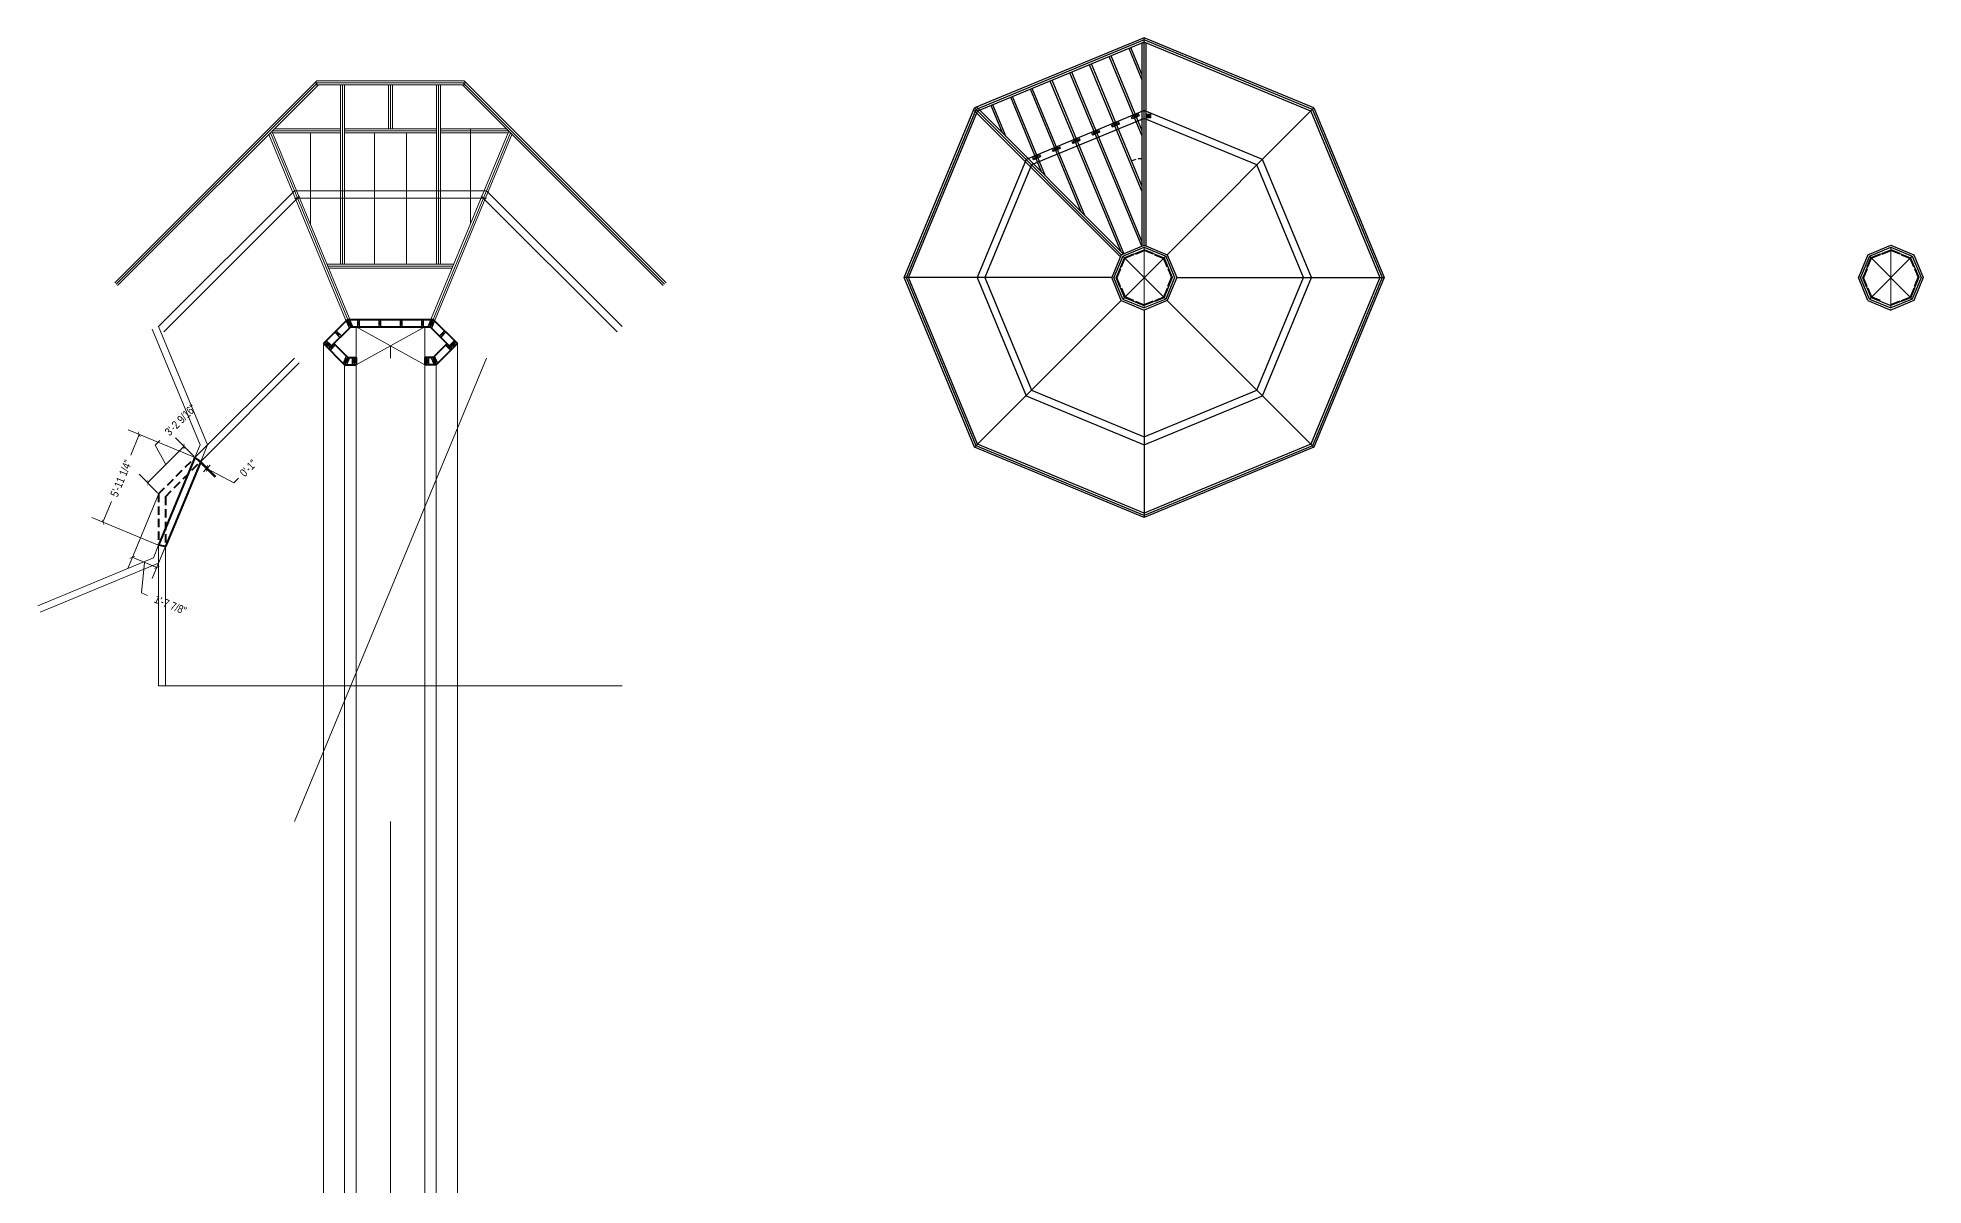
# Model space of a CAD drawing. Header units: inches. Extents: x 20403 to 33128, y 11552 to 20076.
# Drawn here: x 24563 to 25977, y 13034 to 13895 of the extents above; entities that cross this region are included whole.
import ezdxf

# ---------------------------------------------------------------- set-up
doc = ezdxf.new("R2010")
doc.units = ezdxf.units.IN
doc.header["$MEASUREMENT"] = 0
doc.linetypes.add('HIDDEN', pattern=[0.375, 0.25, -0.125])
doc.layers.get('0').update_dxf_attribs({"color": 8, "lineweight": 9})
for name, color, linetype, lineweight in [('BOTTOM PLATES', 7, 'Continuous', 20), ('ROOF BEAMS', 3, 'Continuous', 30), ('SKYLIGHT', 4, 'Continuous', 20), ('STEEL', 5, 'Continuous', 9), ('WALL FRAMING', 7, 'Continuous', 30)]:
    doc.layers.add(name, color=color, linetype=linetype, lineweight=lineweight)
doc.layers.add('DIMENSIONS', color=7, linetype='Continuous')
doc.layers.add('DIMENSIONS @ 1', color=7, linetype='Continuous')
doc.styles.add('ARCHENTLTD', font='technical.ttf', dxfattribs={"height": 6})
doc.dimstyles.new('Annotative', dxfattribs={"dimscale": 0, "dimtxt": 0.18, "dimasz": 0.18, "dimexe": 0.18, "dimexo": 0.0625, "dimgap": 0.09, "dimtad": 0, "dimtih": 1, "dimtoh": 1, "dimdec": 4, "dimzin": 0, "dimdsep": 46, "dimtxsty": 'Standard', "dimcen": 0.09, "dimadec": 0, "dimazin": 0, "dimtfac": 1, "dimtdec": 4, "dimtofl": 0, "dimtmove": 0, "dimatfit": 3, "dimfxl": 1, "dimtolj": 1, "dimtzin": 0, "dimarcsym": 0})
doc.dimstyles.new('ARCHENTLTD', dxfattribs={"dimscale": 0.05, "dimtxt": 6, "dimasz": 3, "dimexe": 9, "dimexo": 1, "dimgap": 2.5, "dimtad": 0, "dimdec": 4, "dimzin": 1, "dimdsep": 46, "dimlunit": 4, "dimtxsty": 'ARCHENTLTD', "dimblk": 'ARCHTICK', "dimcen": 6, "dimclrd": 256, "dimclre": 256, "dimclrt": 256, "dimazin": 0, "dimtfac": 1, "dimtdec": 4, "dimtofl": 0, "dimtmove": 1, "dimatfit": 3, "dimldrblk": 'ARCHTICK', "dimfxl": 1, "dimfrac": 2, "dimtolj": 1, "dimtzin": 0, "dimlwd": 9, "dimlwe": 9, "dimarcsym": 0})

# ---------------------------------------------------------------- blocks, each defined once
blk = doc.blocks.new('HDU2-t')
for p, q in [((-8.6, 13.9), (-8.6, 16.7)), ((-8.5, 16.3), (-8.5, 16.3)), ((-8.5, 16.2), (-8.5, 16.3)), ((-8.5, 13.9), (-8.5, 16.2)), ((-8.5, 15.3), (-8.5, 15.5)), ((-8.4, 16.8), (-5.8, 16.8)), ((-8.4, 14.8), (-5.8, 14.8)), ((-6.1, 17.2), (-8.1, 17.2)), ((-6.1, 17.1), (-8.1, 17.1)), ((-7.6, 16), (-7.6, 15.8)), ((-6.6, 16), (-6.6, 15.8)), ((-5.8, 16.2), (-5.7, 16.2)), ((-5.7, 15.5), (-5.8, 15.5)), ((-5.7, 13.9), (-5.7, 16.8)), ((-5.7, 16.3), (-5.7, 16.2)), ((-5.7, 13.9), (-5.7, 16.2)), ((-5.7, 15.5), (-5.7, 15.3)), ((-8.6, 13.9), (-5.7, 13.9))]:
    blk.add_line(p, q)
at = {"linetype": 'HIDDEN'}
for p, q in [((-8.4, 16.2), (-8.5, 16.2)), ((-8.5, 15.5), (-8.4, 15.5)), ((-8.4, 16.6), (-5.8, 16.6)), ((-8.4, 15.5), (-8.4, 16.2)), ((-8.4, 15.1), (-5.8, 15.1)), ((-5.8, 15.5), (-5.8, 16.2))]:
    blk.add_line(p, q, dxfattribs=at)
at = {"lineweight": 9}
for points in [[(-8.5, 16.3), (-8.5, 16.4), (-8.5, 16.5), (-8.5, 16.6), (-8.5, 16.6), (-8.5, 16.7), (-8.5, 16.8), (-8.5, 16.8), (-8.4, 16.8), (-8.4, 16.8), (-8.4, 16.8)], [(-8.4, 14.8), (-8.4, 14.9), (-8.4, 14.9), (-8.5, 14.9), (-8.5, 14.9), (-8.5, 15), (-8.5, 15.1), (-8.5, 15.1), (-8.5, 15.2), (-8.5, 15.3), (-8.5, 15.3)], [(-5.8, 16.8), (-5.8, 16.8), (-5.8, 16.8), (-5.8, 16.8), (-5.8, 16.8), (-5.7, 16.7), (-5.7, 16.6), (-5.7, 16.6), (-5.7, 16.5), (-5.7, 16.4), (-5.7, 16.3)], [(-5.7, 15.3), (-5.7, 15.3), (-5.7, 15.2), (-5.7, 15.1), (-5.7, 15.1), (-5.7, 15), (-5.8, 14.9), (-5.8, 14.9), (-5.8, 14.9), (-5.8, 14.9), (-5.8, 14.8)]]:
    blk.add_lwpolyline(points, dxfattribs=at)
at = {"linetype": 'HIDDEN', "lineweight": 9}
for points in [[(-8.5, 16.4), (-8.5, 16.4), (-8.5, 16.5), (-8.5, 16.5), (-8.5, 16.5), (-8.5, 16.6), (-8.5, 16.6), (-8.4, 16.6), (-8.4, 16.6), (-8.4, 16.6)], [(-8.4, 15.1), (-8.4, 15.1), (-8.4, 15.1), (-8.5, 15.1), (-8.5, 15.1), (-8.5, 15.2), (-8.5, 15.2), (-8.5, 15.2), (-8.5, 15.3), (-8.5, 15.3)], [(-5.8, 16.6), (-5.8, 16.6), (-5.8, 16.6), (-5.8, 16.6), (-5.8, 16.6), (-5.7, 16.5), (-5.7, 16.5), (-5.7, 16.5), (-5.7, 16.4), (-5.7, 16.4)], [(-5.7, 15.3), (-5.7, 15.3), (-5.7, 15.2), (-5.7, 15.2), (-5.7, 15.2), (-5.8, 15.1), (-5.8, 15.1), (-5.8, 15.1), (-5.8, 15.1), (-5.8, 15.1)]]:
    blk.add_lwpolyline(points, dxfattribs=at)
blk.add_circle((-7.1, 15.9), 0.344)
for centre, radius, start, end in [((-8.1, 16.8), 0.45, 90, 180), ((-8.1, 16.8), 0.375, 90, 180), ((-7.1, 16), 0.5, 0, 180), ((-7.1, 15.8), 0.5, 180, 0), ((-6.1, 16.8), 0.45, 0, 90), ((-6.1, 16.8), 0.375, 0, 90)]:
    blk.add_arc(centre, radius, start, end)
at = {"linetype": 'HIDDEN'}
for centre, start, end in [((-8.4, 16.2), 360, 90), ((-8.4, 15.5), 270, 360), ((-5.8, 16.2), 90, 180), ((-5.8, 15.5), 180, 270)]:
    blk.add_arc(centre, 0.0156, start, end, dxfattribs=at)
at = {"extrusion": (0, 0, -1)}
for major_axis in [(0, -0.344), (0, -0.258)]:
    blk.add_ellipse((-7.9, 14.4), major_axis=major_axis, ratio=0.818182, dxfattribs=at)
for major_axis in [(0, -0.344), (0, -0.258)]:
    blk.add_ellipse((-6.3, 14.4), major_axis=major_axis, ratio=0.818182)
blk = doc.blocks.new('VPA2-1-t')
for p, q in [((6.1, 2.3), (0, 2.3)), ((0, 2.2), (0, 2.3)), ((6.1, 2.2), (0, 2.2)), ((0, 2.1), (0, 1)), ((0, 1), (0.1, 0.9)), ((0, 0), (0, 0.8)), ((0.6, 0.8), (0, 0.8)), ((0, 0), (0.4, 0)), ((0.5, 0.9), (0.1, 0.9)), ((1.6, 2), (0.7, 0.9)), ((1.2, 1.5), (0.7, 0.8)), ((2, 2.4), (0.8, 2.4)), ((0.8, 2.3), (0.8, 2.2)), ((1.1, 0.3), (1.1, 0.4)), ((1.2, 1.5), (1.9, 1.5)), ((1.2, 0.3), (1.2, 0.4)), ((1.5, 0), (1.9, 0)), ((1.8, 2.2), (1.6, 2.1)), ((2, 2.2), (1.9, 2.1)), ((1.9, 2.1), (1.9, 0.9)), ((1.9, 0.4), (1.9, 1.5)), ((2, 0.9), (1.9, 0.9)), ((2, 0.7), (1.9, 0.7)), ((2, 2.3), (2, 2.4)), ((2.9, 0.3), (2, 0.3)), ((4, 0.8), (2.1, 0.8)), ((2.1, 0.6), (2.1, 0.3)), ((2.1, 0.6), (2.1, 0.3)), ((2.6, 2.4), (2.2, 2.4)), ((2.2, 2.3), (2.2, 2.4)), ((2.2, 0.6), (2.2, 0.3)), ((2.3, 1.2), (2.3, 1.9)), ((2.3, 0.6), (2.3, 0.3)), ((2.3, 0), (2.7, 0)), ((2.4, 1.2), (2.4, 1.9)), ((2.5, 1.2), (2.5, 1.9)), ((2.5, 1.2), (2.5, 1.9)), ((2.6, 2.3), (2.6, 2.4)), ((2.6, 0.6), (2.6, 0.3)), ((2.6, 0.6), (2.6, 0.3)), ((2.8, 2.1), (2.7, 2.1)), ((2.7, 0.6), (2.7, 0.3)), ((3.3, 2.4), (2.8, 2.4)), ((2.8, 2.3), (2.8, 2.4)), ((2.8, 0.6), (2.8, 0.3)), ((2.9, 1.2), (2.9, 1.9)), ((3, 1.2), (3, 1.9)), ((3.1, 1.2), (3.1, 1.9)), ((3.1, 1.2), (3.1, 1.9)), ((4.1, 0.3), (3.1, 0.3)), ((3.3, 2.3), (3.3, 2.4)), ((3.4, 2.1), (3.3, 2.1)), ((3.3, 0.6), (3.3, 0.3)), ((3.9, 2.4), (3.4, 2.4)), ((3.4, 2.3), (3.4, 2.4)), ((3.4, 0.6), (3.4, 0.3)), ((3.7, 0), (3.4, 0)), ((3.5, 0.6), (3.5, 0.3)), ((3.5, 0.6), (3.5, 0.3)), ((3.6, 1.2), (3.6, 1.9)), ((3.6, 1.2), (3.6, 1.9)), ((3.7, 1.2), (3.7, 1.9)), ((3.8, 1.2), (3.8, 1.9)), ((3.8, 0.6), (3.8, 0.3)), ((3.9, 2.3), (3.9, 2.4)), ((3.9, 0.6), (3.9, 0.3)), ((4, 0.6), (4, 0.3)), ((4, 0.6), (4, 0.3)), ((5.3, 2.4), (4.1, 2.4)), ((4.1, 2.3), (4.1, 2.4)), ((4.1, 2.2), (4.1, 2.1)), ((4.1, 2.1), (4.1, 0.9)), ((4.1, 0.9), (4.1, 0.9)), ((4.2, 0.7), (4.1, 0.7)), ((4.2, 0.4), (4.2, 1.5)), ((4.2, 1.5), (4.8, 1.5)), ((4.5, 0), (4.2, 0)), ((4.3, 2.2), (4.4, 2.1)), ((4.5, 2), (5.3, 0.9)), ((4.8, 1.5), (5.4, 0.8)), ((4.8, 0.3), (4.8, 0.4)), ((5, 0.3), (5, 0.4)), ((5.3, 2.3), (5.3, 2.2)), ((6.1, 0.8), (5.4, 0.8)), ((5.5, 0.9), (5.9, 0.9)), ((5.6, 0), (6.1, 0)), ((5.9, 0.9), (6.1, 1)), ((6.1, 2.3), (6.1, 2.2)), ((6.1, 2.1), (6.1, 1)), ((6.1, 0), (6.1, 0.8)), ((0.5, 0), (0.5, -0.1)), ((0.5, -0.1), (0.7, -0.1)), ((0.5, -0.1), (0.7, -0.1)), ((0.7, -0.1), (0.7, -0.1)), ((0.9, -0.1), (1.4, -0.1)), ((0.9, -0.1), (1.4, -0.1)), ((0.9, -0.1), (0.9, -0.1)), ((1.4, -0.1), (1.4, -0.1)), ((1.9, -0.1), (2.2, -0.1)), ((1.9, -0.1), (2.2, -0.1)), ((1.9, -0.1), (1.9, -0.1)), ((2.2, -0.1), (2.2, -0.1)), ((2.7, -0.1), (3.3, -0.1)), ((2.7, -0.1), (3.3, -0.1)), ((2.7, -0.1), (2.7, -0.1)), ((3.3, -0.1), (3.3, -0.1)), ((3.8, -0.1), (4.1, -0.1)), ((3.8, -0.1), (4.1, -0.1)), ((3.8, -0.1), (3.8, -0.1)), ((4.1, -0.1), (4.1, -0.1)), ((4.6, -0.1), (5.2, -0.1)), ((4.6, -0.1), (5.2, -0.1)), ((4.6, -0.1), (4.6, -0.1)), ((5.2, -0.1), (5.2, -0.1)), ((5.4, -0.1), (5.6, -0.1)), ((5.4, -0.1), (5.6, -0.1)), ((5.4, -0.1), (5.4, -0.1)), ((5.6, 0), (5.6, -0.1))]:
    blk.add_line(p, q)
for centre in [(0.6, 1.1), (5.5, 1.1)]:
    blk.add_circle(centre, 0.0855)
for centre, radius, start, end in [((0, 2.2), 0.0855, 270, 0), ((0.4, 0), 0.03, 0, 90), ((0.5, 1.1), 0.25, 270, 320), ((0.6, 0.8), 0.06, 270, 320), ((0.8, -0.1), 0.0855, 0, 180), ((0.8, 2.3), 0.0625, 90, 180), ((1.2, 0.4), 0.0855, 0, 180), ((1.2, 0.3), 0.0855, 180, 0), ((1.2, 0.2), 0.0855, 21.3363, 159.129), ((1.5, -0.1), 0.0855, 90, 180), ((1.7, 2), 0.0855, 125, 214.1456), ((2, 0.4), 0.125, 180, 270), ((1.9, -0.1), 0.0855, 0, 90), ((2.1, 2.4), 0.0927, 5.8284, 174.1716), ((1.9, 2.2), 0.0855, 305, 1.6856), ((2, 0.8), 0.0855, 270, 90), ((2.2, 0.6), 0.0938, 0, 180), ((2.2, 0.6), 0.0467, 0, 180), ((2.3, -0.1), 0.0855, 90, 180), ((2.3, -0.1), 0.0855, 90, 180), ((2.4, 1.9), 0.0938, 0, 180), ((2.4, 1.2), 0.0938, 180, 0), ((2.4, 1.9), 0.0467, 0, 180), ((2.4, 1.2), 0.0467, 180, 0), ((2.7, 2.4), 0.0927, 5.8284, 174.1716), ((2.7, 2.2), 0.0855, 180, 270), ((2.7, 0.6), 0.0938, 0, 180), ((2.7, 0.6), 0.0467, 0, 180), ((2.7, -0.1), 0.0855, 0, 90), ((2.8, 2.2), 0.0855, 270, 0), ((3, 1.9), 0.0938, 0, 180), ((3, 1.2), 0.0938, 180, 0), ((3, 0.3), 0.0855, 195.5836, 344.4164), ((3, 1.9), 0.0467, 0, 180), ((3, 1.2), 0.0467, 180, 0), ((3.3, 2.2), 0.0855, 180, 270), ((3.3, 2.4), 0.0927, 5.8284, 174.1716), ((3.4, 0.6), 0.0938, 0, 180), ((3.4, -0.1), 0.0855, 90, 180), ((3.4, 2.2), 0.0855, 270, 0), ((3.4, 0.6), 0.0467, 0, 180), ((3.7, 1.9), 0.0938, 0, 180), ((3.7, 1.9), 0.0467, 0, 180), ((3.7, 1.2), 0.0938, 180, 0), ((3.7, 1.2), 0.0467, 180, 0), ((3.7, -0.1), 0.0855, 0, 90), ((3.9, 0.6), 0.0938, 0, 180), ((4, 2.4), 0.0927, 5.8284, 174.1716), ((3.9, 0.6), 0.0467, 0, 180), ((4.1, 2.2), 0.0855, 178.3144, 235), ((4.1, 0.8), 0.0855, 90, 270), ((4.1, 0.4), 0.125, 270, 0), ((4.2, -0.1), 0.0855, 90, 180), ((4.4, 2), 0.0855, 325.8544, 55), ((4.5, -0.1), 0.0855, 0, 90), ((4.9, 0.4), 0.0855, 0, 180), ((4.9, 0.2), 0.0855, 21.3363, 159.129), ((4.9, 0.3), 0.0855, 180, 0), ((5.3, -0.1), 0.0855, 0, 180), ((5.3, 2.3), 0.0625, 0, 90), ((5.5, 1.1), 0.25, 220, 270), ((5.4, 0.8), 0.06, 220, 270), ((5.6, 0), 0.03, 90, 180), ((6.1, 2.2), 0.0855, 180, 270), ((0.8, -0.2), 0.129, 48.6724, 131.3276), ((0.8, -0.2), 0.129, 48.6724, 131.3276), ((1.7, -0.9), 0.867, 73.2433, 106.7567), ((1.7, -0.9), 0.867, 73.2433, 106.7567), ((2.5, -0.9), 0.867, 73.2433, 106.7567), ((2.5, -0.9), 0.867, 73.2433, 106.7567), ((3.6, -0.9), 0.867, 73.2433, 106.7567), ((3.6, -0.9), 0.867, 73.2433, 106.7567), ((4.4, -0.9), 0.867, 73.2433, 106.7567), ((4.4, -0.9), 0.867, 73.2433, 106.7567), ((5.3, -0.2), 0.129, 48.6724, 131.3276), ((5.3, -0.2), 0.129, 48.6724, 131.3276)]:
    blk.add_arc(centre, radius, start, end)
blk.add_point((0.6, 1.1))
blk = doc.blocks.new('*D86')
at = {"layer": 'DIMENSIONS', "color": 0, "lineweight": -2}
for start, end in [(103.8697, 112.0071), (90.4929, 98.6539)]:
    blk.add_arc((25391.6, 13782.9), 20.9, start, end, dxfattribs=at)
at = {"layer": 'DIMENSIONS', "color": 0, "lineweight": 9}
for points in [[(25383.7, 13802.2), (25383.7, 13802.3), (25383.6, 13802.2)], [(25391.4, 13803.8), (25391.4, 13803.8), (25391.6, 13803.8)]]:
    blk.add_solid(points, dxfattribs=at)
at = {"layer": 'DIMENSIONS', "color": 0, "lineweight": 9, "insert": (25387.5, 13803.4), "char_height": 0.375, "attachment_point": 5}
blk.add_mtext('\\A1;22.50°', dxfattribs=at)
blk = doc.blocks.new('_ArchTick')
at = {"color": 0, "linetype": 'ByBlock', "const_width": 0.15}
blk.add_lwpolyline([(-0.5, -0.5), (0.5, 0.5)], dxfattribs=at)
blk = doc.blocks.new('*D306')
at = {"layer": 'DIMENSIONS', "lineweight": 9}
for p, q in [((24680.2, 13580.1), (24631.1, 13600.4)), ((24639.4, 13597), (24633, 13581.5)), ((24612.2, 13531.1), (24618.6, 13546.6)), ((24653, 13514.2), (24603.9, 13534.6))]:
    blk.add_line(p, q, dxfattribs=at)
at = {"layer": 'DIMENSIONS', "lineweight": 9, "xscale": 3, "yscale": 3, "zscale": 3}
for p, rotation in [((24639.4, 13597), 67.49999999999793), ((24612.2, 13531.1), 247.4999999999979)]:
    blk.add_blockref('_ArchTick', p, dxfattribs=dict(at, rotation=rotation))
at = {"layer": 'DIMENSIONS', "lineweight": 9, "insert": (24625.8, 13564), "char_height": 6, "attachment_point": 5, "rotation": 67.5, "style": 'ARCHENTLTD'}
blk.add_mtext('\\A1;5\'-11 1/4"', dxfattribs=at)
blk = doc.blocks.new('*D307')
at = {"layer": 'DIMENSIONS', "lineweight": 9}
for p, q in [((24651.4, 13588.9), (24654.9, 13592.4)), ((24659.3, 13574.3), (24651.4, 13588.9)), ((24680.5, 13580.4), (24666.5, 13594.3)), ((24645.6, 13560.7), (24672.9, 13588)), ((24653.2, 13553.1), (24639.3, 13567.1))]:
    blk.add_line(p, q, dxfattribs=at)
at = {"layer": 'DIMENSIONS', "lineweight": 9, "xscale": 3, "yscale": 3, "zscale": 3}
for p, rotation in [((24672.9, 13588), 44.9999999999981), ((24645.6, 13560.7), 224.9999999999981)]:
    blk.add_blockref('_ArchTick', p, dxfattribs=dict(at, rotation=rotation))
at = {"layer": 'DIMENSIONS', "lineweight": 9, "insert": (24670.3, 13607.8), "char_height": 6, "attachment_point": 5, "rotation": 45, "style": 'ARCHENTLTD'}
blk.add_mtext('\\A1;3\'-2 9/16"', dxfattribs=at)
blk = doc.blocks.new('*D308')
at = {"layer": 'DIMENSIONS', "lineweight": 9}
for p, q in [((24685.5, 13575.3), (24696.1, 13564.8)), ((24686.2, 13576.1), (24696.8, 13565.5)), ((24689.7, 13571.1), (24687.6, 13569)), ((24689.7, 13571.1), (24690.5, 13571.8)), ((24690.1, 13571.5), (24710.3, 13560.6)), ((24690.5, 13571.8), (24692.6, 13574)), ((24710.3, 13560.6), (24713.8, 13564.2))]:
    blk.add_line(p, q, dxfattribs=at)
at = {"layer": 'DIMENSIONS', "lineweight": 9, "xscale": 3, "yscale": 3, "zscale": 3}
for p, rotation in [((24690.5, 13571.8), 224.9999999999277), ((24689.7, 13571.1), 44.99999999992765)]:
    blk.add_blockref('_ArchTick', p, dxfattribs=dict(at, rotation=rotation))
at = {"layer": 'DIMENSIONS', "lineweight": 9, "insert": (24721.2, 13571.6), "char_height": 6, "attachment_point": 5, "rotation": 45, "style": 'ARCHENTLTD'}
blk.add_mtext('\\A1;0\'-1"', dxfattribs=at)
blk = doc.blocks.new('*D310')
at = {"layer": 'DIMENSIONS', "lineweight": 9}
for p, q in [((24653.5, 13551.5), (24630.8, 13496.5)), ((24671.9, 13543.9), (24649.1, 13488.9)), ((24634.2, 13504.8), (24652.6, 13497.2)), ((24643.4, 13501), (24641.1, 13478.1)), ((24641.1, 13478.1), (24645.7, 13476.2))]:
    blk.add_line(p, q, dxfattribs=at)
at = {"layer": 'DIMENSIONS', "lineweight": 9, "xscale": 3, "yscale": 3, "zscale": 3}
for p, rotation in [((24634.2, 13504.8), 157.4999999999957), ((24652.6, 13497.2), 337.4999999999957)]:
    blk.add_blockref('_ArchTick', p, dxfattribs=dict(at, rotation=rotation))
at = {"layer": 'DIMENSIONS', "lineweight": 9, "insert": (24662.7, 13469.1), "char_height": 6, "attachment_point": 5, "rotation": 337.5, "style": 'ARCHENTLTD'}
blk.add_mtext('\\A1;1\'-7 7/8"', dxfattribs=at)

msp = doc.modelspace()

# ---------------------------------------------------------------- linework, layer by layer
at = {"layer": 'BOTTOM PLATES', "color": 7, "lineweight": 40}
for p, q in [((24795.67669, 13683.23051), (24777.52476, 13665.13219)), ((24797.9501, 13677.73051), (24781.41385, 13661.2431)), ((24795.67193, 13683.23051), (24859.78666, 13683.23051)), ((24797.9501, 13677.73051), (24857.52694, 13677.73051)), ((24857.52694, 13677.73051), (24874.06319, 13661.2431)), ((24859.80035, 13683.23051), (24877.95228, 13665.13219)), ((24793.42644, 13649.23051), (24777.52476, 13665.13219)), ((24782.47608, 13662.30219), (24778.58542, 13666.19285)), ((24783.53674, 13663.36285), (24779.64608, 13667.25351)), ((24786.3606, 13664.05704), (24782.47294, 13660.18087)), ((24795.70462, 13654.73051), (24785.29931, 13665.11708)), ((24859.77242, 13654.73051), (24870.17773, 13665.11708)), ((24862.0506, 13649.23051), (24877.95228, 13665.13219)), ((24869.11645, 13664.05704), (24873.0041, 13660.18087)), ((24871.9403, 13663.36285), (24875.83096, 13667.25351)), ((24873.00096, 13662.30219), (24876.89162, 13666.19285)), ((24793.42644, 13649.23051), (24801.9793, 13649.23051)), ((24795.70462, 13654.73051), (24801.9793, 13654.73051)), ((24859.77242, 13654.73051), (24853.49774, 13654.73051)), ((24862.0506, 13649.23051), (24853.49774, 13649.23051))]:
    msp.add_line(p, q, dxfattribs=at)
at = {"layer": 'BOTTOM PLATES', "lineweight": 9}
for p, q in [((24786.05116, 13673.65181), (24789.93449, 13669.75697)), ((24786.05116, 13673.65181), (24790.99672, 13670.81606)), ((24787.11339, 13674.7109), (24790.99672, 13670.81606)), ((24787.11339, 13674.7109), (24789.93449, 13669.75697)), ((24794.5273, 13682.08451), (24797.9501, 13677.73051)), ((24796.80071, 13676.58451), (24795.67332, 13683.22715)), ((24795.67332, 13683.22715), (24799.57319, 13677.73051)), ((24797.9501, 13677.73051), (24797.29978, 13683.23051)), ((24798.4793, 13677.73051), (24801.9793, 13677.73051)), ((24802.9793, 13683.23051), (24804.4793, 13677.73051)), ((24804.4793, 13683.23051), (24802.9793, 13677.73051)), ((24802.9793, 13677.73051), (24802.9793, 13683.23051)), ((24804.4793, 13677.73051), (24804.4793, 13683.23051)), ((24818.9793, 13683.23051), (24820.4793, 13677.73051)), ((24820.4793, 13683.23051), (24818.9793, 13677.73051)), ((24818.9793, 13677.73051), (24818.9793, 13683.23051)), ((24820.4793, 13677.73051), (24820.4793, 13683.23051)), ((24834.9793, 13683.23051), (24836.4793, 13677.73051)), ((24836.4793, 13683.23051), (24834.9793, 13677.73051)), ((24834.9793, 13677.73051), (24834.9793, 13683.23051)), ((24836.4793, 13677.73051), (24836.4793, 13683.23051)), ((24850.9793, 13683.23051), (24852.4793, 13677.73051)), ((24852.4793, 13683.23051), (24850.9793, 13677.73051)), ((24850.9793, 13677.73051), (24850.9793, 13683.23051)), ((24852.4793, 13677.73051), (24852.4793, 13683.23051)), ((24859.78666, 13683.23051), (24855.90385, 13677.73051)), ((24857.52694, 13677.73051), (24858.17726, 13683.23051)), ((24860.94974, 13682.08451), (24857.52694, 13677.73051)), ((24858.67633, 13676.58451), (24859.78666, 13683.23051)), ((24868.3452, 13674.7109), (24864.46187, 13670.81606)), ((24869.40743, 13673.65181), (24864.46187, 13670.81606)), ((24868.3452, 13674.7109), (24865.5241, 13669.75697)), ((24869.40743, 13673.65181), (24865.5241, 13669.75697)), ((24782.47608, 13662.30219), (24777.52476, 13665.13219)), ((24781.41385, 13661.2431), (24778.58699, 13666.19128)), ((24778.58699, 13666.19128), (24783.53674, 13663.36285)), ((24779.64922, 13667.25038), (24782.47608, 13662.30219)), ((24786.3606, 13664.05704), (24781.41385, 13661.2431)), ((24785.29931, 13665.11708), (24782.47451, 13660.18244)), ((24869.11645, 13664.05704), (24874.06319, 13661.2431)), ((24870.17773, 13665.11708), (24873.00253, 13660.18244)), ((24876.89005, 13666.19128), (24871.9403, 13663.36285)), ((24875.82782, 13667.25038), (24873.00096, 13662.30219)), ((24873.00096, 13662.30219), (24877.95228, 13665.13219)), ((24874.06319, 13661.2431), (24876.89005, 13666.19128)), ((24794.55596, 13655.8771), (24792.27839, 13650.37856)), ((24792.27839, 13650.37856), (24795.70462, 13654.73051)), ((24794.55596, 13655.8771), (24793.42644, 13649.23051)), ((24795.70462, 13654.73051), (24793.42644, 13649.23051)), ((24793.42644, 13649.23051), (24797.3282, 13654.73051)), ((24797.3282, 13654.73051), (24795.05003, 13649.23051)), ((24795.70462, 13654.73051), (24795.05003, 13649.23051)), ((24858.14884, 13654.73051), (24860.42701, 13649.23051)), ((24862.0506, 13649.23051), (24858.14884, 13654.73051)), ((24859.77242, 13654.73051), (24862.0506, 13649.23051)), ((24863.19865, 13650.37856), (24859.77242, 13654.73051)), ((24859.77242, 13654.73051), (24860.42701, 13649.23051)), ((24860.92108, 13655.8771), (24863.19865, 13650.37856)), ((24860.92108, 13655.8771), (24862.0506, 13649.23051))]:
    msp.add_line(p, q, dxfattribs=at)
at = {"layer": 'BOTTOM PLATES', "color": 7}
for p, q in [((24794.5273, 13682.08451), (24796.80071, 13676.58451)), ((24795.67669, 13683.23051), (24797.9501, 13677.73051)), ((24797.29978, 13683.23051), (24799.57319, 13677.73051)), ((24858.17726, 13683.23051), (24855.90385, 13677.73051)), ((24859.78666, 13683.23051), (24857.52694, 13677.73051)), ((24860.94974, 13682.08451), (24858.67633, 13676.58451)), ((24801.9793, 13654.73051), (24798.4793, 13654.73051))]:
    msp.add_line(p, q, dxfattribs=at)
at = {"layer": 'BOTTOM PLATES', "color": 6}
for p, q in [((24801.9793, 13677.73051), (24853.49774, 13649.23051)), ((24853.4793, 13677.73051), (24801.9793, 13649.23051))]:
    msp.add_line(p, q, dxfattribs=at)
at = {"layer": 'BOTTOM PLATES', "color": 6, "lineweight": 9}
for p, q in [((24801.9793, 13649.23051), (24801.9793, 13677.73051)), ((24853.49774, 13649.23051), (24853.49774, 13677.73051))]:
    msp.add_line(p, q, dxfattribs=at)
at = {"layer": 'BOTTOM PLATES'}
for p, q in [((24798.9793, 13654.73051), (24798.9793, 13649.23051)), ((24800.4793, 13654.73051), (24800.4793, 13649.23051)), ((24854.9793, 13654.73051), (24854.9793, 13649.23051)), ((24856.4793, 13654.73051), (24856.4793, 13649.23051))]:
    msp.add_line(p, q, dxfattribs=at)
at = {"layer": 'BOTTOM PLATES', "lineweight": 40}
for p, q in [((24801.9793, 13654.73051), (24801.9793, 13649.23051)), ((24853.49774, 13654.73051), (24853.49774, 13649.23051))]:
    msp.add_line(p, q, dxfattribs=at)
at = {"layer": 'DIMENSIONS', "lineweight": 9}
for p, q in [((25391.56002, 13839.38351), (25394.56002, 13839.38351)), ((24755.7293, 13306.58376), (24899.7293, 13654.23051)), ((24653.90592, 13408.40714), (25001.55267, 13408.40714))]:
    msp.add_line(p, q, dxfattribs=at)
at = {"layer": 'DIMENSIONS', "color": 7, "lineweight": 9}
for p, q in [((24649.17104, 13675.87593), (24685.09627, 13589.14475)), ((24653.90592, 13677.83718), (24690.64353, 13589.14475)), ((24685.09627, 13589.14475), (24681.17376, 13579.67498)), ((24690.64353, 13589.14475), (24685.51853, 13576.7719)), ((24681.17376, 13579.67498), (24684.79769, 13576.05106)), ((24563.25223, 13468.44958), (24649.98341, 13504.37482)), ((24653.90592, 13513.84458), (24649.98341, 13504.37482)), ((24659.03092, 13512.82515), (24653.90592, 13500.45231)), ((24565.21348, 13463.7147), (24653.90592, 13500.45231))]:
    msp.add_line(p, q, dxfattribs=at)
at = {"layer": 'DIMENSIONS', "color": 3, "lineweight": 9}
for p, q in [((24681.17376, 13579.67498), (24755.7293, 13654.23051)), ((24685.51853, 13576.7719), (24759.35322, 13650.60659)), ((24653.90592, 13513.84458), (24653.90592, 13408.40714)), ((24659.03092, 13512.82515), (24659.03092, 13408.40714))]:
    msp.add_line(p, q, dxfattribs=at)
at = {"layer": 'DIMENSIONS', "color": 3, "linetype": 'HIDDEN', "lineweight": 40, "ltscale": 25}
for p, q in [((24653.90592, 13552.40714), (24681.17376, 13579.67498)), ((24659.03092, 13550.28429), (24685.51853, 13576.7719)), ((24653.90592, 13552.40714), (24653.90592, 13513.84458)), ((24659.03092, 13550.28429), (24659.03092, 13512.82515))]:
    msp.add_line(p, q, dxfattribs=at)
at = {"layer": 'DIMENSIONS', "color": 7, "lineweight": 40}
for p, q in [((24681.17376, 13579.67498), (24653.90592, 13513.84458)), ((24685.51853, 13576.7719), (24659.03092, 13512.82515)), ((24685.51853, 13576.7719), (24681.17376, 13579.67498)), ((24659.03092, 13512.82515), (24653.90592, 13513.84458))]:
    msp.add_line(p, q, dxfattribs=at)
at = {"layer": 'ROOF BEAMS'}
for p, q in [((25378.23104, 13729.40377), (25393.06002, 13735.54614)), ((25393.06002, 13735.54614), (25407.88901, 13729.40377)), ((25938.04819, 13729.40377), (25952.87718, 13735.54614)), ((25952.87718, 13735.54614), (25967.70616, 13729.40377)), ((25378.23104, 13729.40377), (25372.08867, 13714.57479)), ((25407.88901, 13729.40377), (25414.03137, 13714.57479)), ((25938.04819, 13729.40377), (25931.90583, 13714.57479)), ((25967.70616, 13729.40377), (25973.84853, 13714.57479)), ((25378.23104, 13699.74581), (25372.08867, 13714.57479)), ((25414.03137, 13714.57479), (25407.88901, 13699.74581)), ((25938.04819, 13699.74581), (25931.90583, 13714.57479)), ((25973.84853, 13714.57479), (25967.70616, 13699.74581)), ((25378.23104, 13699.74581), (25393.06002, 13693.60344)), ((25407.88901, 13699.74581), (25393.06002, 13693.60344)), ((25938.04819, 13699.74581), (25952.87718, 13693.60344)), ((25967.70616, 13699.74581), (25952.87718, 13693.60344))]:
    msp.add_line(p, q, dxfattribs=at)
at = {"layer": 'SKYLIGHT'}
for p, q in [((25376.98732, 13730.64749), (25409.13273, 13698.50209)), ((25409.13273, 13730.64749), (25376.98732, 13698.50209)), ((25393.06002, 13737.30503), (25393.06002, 13691.84455)), ((25936.80447, 13730.64749), (25968.94988, 13698.50209)), ((25968.94988, 13730.64749), (25936.80447, 13698.50209)), ((25952.87718, 13737.30503), (25952.87718, 13691.84455))]:
    msp.add_line(p, q, dxfattribs=at)
at = {"layer": 'STEEL', "lineweight": 40}
for p, q in [((25385.07707, 13731.98949), (25378.40782, 13729.227)), ((25386.39077, 13732.53364), (25393.06002, 13735.29614)), ((25399.72928, 13732.53364), (25393.06002, 13735.29614)), ((25401.04297, 13731.98949), (25407.71223, 13729.227)), ((25944.89423, 13731.98949), (25938.22497, 13729.227)), ((25946.20792, 13732.53364), (25952.87718, 13735.29614)), ((25959.54643, 13732.53364), (25952.87718, 13735.29614)), ((25960.86013, 13731.98949), (25967.52938, 13729.227)), ((25375.10117, 13721.24405), (25372.33867, 13714.57479)), ((25375.64532, 13722.55774), (25378.40782, 13729.227)), ((25410.47472, 13722.55774), (25407.71223, 13729.227)), ((25411.01888, 13721.24405), (25413.78137, 13714.57479)), ((25934.91832, 13721.24405), (25932.15583, 13714.57479)), ((25935.46247, 13722.55774), (25938.22497, 13729.227)), ((25970.29188, 13722.55774), (25967.52938, 13729.227)), ((25970.83603, 13721.24405), (25973.59853, 13714.57479)), ((25375.10117, 13707.90553), (25372.33867, 13714.57479)), ((25375.64532, 13706.59184), (25378.40782, 13699.92258)), ((25410.57093, 13706.60295), (25407.83659, 13699.9221)), ((25411.01888, 13707.90553), (25413.78137, 13714.57479)), ((25934.91832, 13707.90553), (25932.15583, 13714.57479)), ((25935.46247, 13706.59184), (25938.22497, 13699.92258)), ((25970.38808, 13706.60295), (25967.65375, 13699.9221)), ((25970.83603, 13707.90553), (25973.59853, 13714.57479)), ((25385.07707, 13697.16009), (25378.40782, 13699.92258)), ((25386.39077, 13696.61594), (25393.06002, 13693.85344)), ((25399.72928, 13696.61594), (25393.06002, 13693.85344)), ((25401.17905, 13697.1315), (25407.83659, 13699.9221)), ((25944.89423, 13697.16009), (25938.22497, 13699.92258)), ((25959.54643, 13696.61594), (25952.87718, 13693.85344)), ((25960.9962, 13697.1315), (25967.65375, 13699.9221))]:
    msp.add_line(p, q, dxfattribs=at)
at = {"layer": 'WALL FRAMING'}
for p, q in [((25393.06002, 13894.53034), (25265.81223, 13841.82258)), ((25393.06002, 13892.90675), (25266.96028, 13840.67453)), ((25393.06002, 13891.28316), (25268.10833, 13839.52648)), ((25391.56002, 13862.57132), (25381.62852, 13886.54808)), ((25391.56002, 13866.49101), (25383.01434, 13887.12211)), ((25391.56002, 13738.30729), (25391.56002, 13890.66184)), ((25393.06002, 13738.92861), (25393.06002, 13894.53316)), ((25520.30781, 13841.82258), (25393.06002, 13894.53034)), ((25519.15976, 13840.67453), (25393.06002, 13892.90675)), ((25518.01171, 13839.52648), (25393.06002, 13891.28316)), ((25394.56002, 13738.30729), (25394.56002, 13890.66184)), ((25391.56002, 13778.95129), (25352.06438, 13874.30221)), ((25391.56002, 13782.87098), (25353.4502, 13874.87624)), ((25391.56002, 13820.7613), (25366.84645, 13880.42515)), ((25391.56002, 13824.68099), (25368.23227, 13880.99917)), ((25375.39213, 13734.364), (25322.50023, 13862.05634)), ((25377.75152, 13732.58762), (25323.88605, 13862.63037)), ((25391.14777, 13738.13653), (25337.2823, 13868.17928)), ((25391.56002, 13741.06096), (25338.66812, 13868.7533)), ((25377.33927, 13732.41686), (25266.8709, 13842.88524)), ((25286.6997, 13823.05644), (25278.15401, 13843.68754)), ((25289.47133, 13820.2848), (25279.53983, 13844.26156)), ((25316.26384, 13793.49229), (25292.93609, 13849.81047)), ((25319.03548, 13790.72065), (25294.32191, 13850.3845)), ((25345.82799, 13763.92815), (25307.71816, 13855.93341)), ((25348.59962, 13761.15651), (25309.10398, 13856.50743)), ((25213.10447, 13714.57479), (25265.81223, 13841.82258)), ((25214.72806, 13714.57479), (25266.96028, 13840.67453)), ((25216.35165, 13714.57479), (25268.10833, 13839.52648)), ((25375.21795, 13730.29554), (25264.74957, 13840.76392)), ((25375.83927, 13731.79554), (25265.81023, 13841.82458)), ((25393.06002, 13840.00483), (25304.36759, 13803.26722)), ((25393.06002, 13834.05168), (25308.57711, 13799.05771)), ((25481.75246, 13803.26722), (25393.06002, 13840.00483)), ((25477.54294, 13799.05771), (25393.06002, 13834.05168)), ((25410.28078, 13731.79554), (25520.30981, 13841.82458)), ((25518.01171, 13839.52648), (25569.7684, 13714.57479)), ((25519.15976, 13840.67453), (25571.39199, 13714.57479)), ((25520.30781, 13841.82258), (25573.01557, 13714.57479)), ((25304.36759, 13803.26722), (25267.62998, 13714.57479)), ((25518.49007, 13714.57479), (25481.75246, 13803.26722)), ((25308.57711, 13799.05771), (25273.58313, 13714.57479)), ((25512.53691, 13714.57479), (25477.54294, 13799.05771)), ((25375.83927, 13731.79554), (25368.7062, 13714.57479)), ((25376.98732, 13730.64749), (25370.32979, 13714.57479)), ((25375.83927, 13731.79554), (25393.06002, 13738.92861)), ((25376.98732, 13730.64749), (25393.06002, 13737.30503)), ((25393.06002, 13738.92861), (25410.28078, 13731.79554)), ((25393.06002, 13737.30503), (25409.13273, 13730.64749)), ((25409.13273, 13730.64749), (25415.79026, 13714.57479)), ((25410.28078, 13731.79554), (25417.41385, 13714.57479)), ((25935.65642, 13731.79554), (25928.52335, 13714.57479)), ((25936.80447, 13730.64749), (25930.14694, 13714.57479)), ((25935.65642, 13731.79554), (25952.87718, 13738.92861)), ((25936.80447, 13730.64749), (25952.87718, 13737.30503)), ((25952.87718, 13738.92861), (25970.09793, 13731.79554)), ((25952.87718, 13737.30503), (25968.94988, 13730.64749)), ((25968.94988, 13730.64749), (25975.60741, 13714.57479)), ((25970.09793, 13731.79554), (25977.231, 13714.57479)), ((25368.7062, 13714.57479), (25213.10165, 13714.57479)), ((25265.81223, 13587.327), (25213.10447, 13714.57479)), ((25266.96028, 13588.47505), (25214.72806, 13714.57479)), ((25268.10833, 13589.6231), (25216.35165, 13714.57479)), ((25267.62998, 13714.57479), (25304.36759, 13625.88235)), ((25273.58313, 13714.57479), (25308.57711, 13630.09187)), ((25375.83927, 13697.35404), (25368.7062, 13714.57479)), ((25376.98732, 13698.50209), (25370.32979, 13714.57479)), ((25415.79026, 13714.57479), (25409.13273, 13698.50209)), ((25417.41385, 13714.57479), (25410.28078, 13697.35404)), ((25417.41385, 13714.57479), (25573.0184, 13714.57479)), ((25477.54294, 13630.09187), (25512.53691, 13714.57479)), ((25481.75246, 13625.88235), (25518.49007, 13714.57479)), ((25569.7684, 13714.57479), (25518.01171, 13589.6231)), ((25571.39199, 13714.57479), (25519.15976, 13588.47505)), ((25573.01557, 13714.57479), (25520.30781, 13587.327)), ((25935.65642, 13697.35404), (25928.52335, 13714.57479)), ((25936.80447, 13698.50209), (25930.14694, 13714.57479)), ((25975.60741, 13714.57479), (25968.94988, 13698.50209)), ((25977.231, 13714.57479), (25970.09793, 13697.35404)), ((25375.83927, 13697.35404), (25265.81023, 13587.325)), ((25375.83927, 13697.35404), (25393.06002, 13690.22097)), ((25376.98732, 13698.50209), (25393.06002, 13691.84455)), ((25409.13273, 13698.50209), (25393.06002, 13691.84455)), ((25410.28078, 13697.35404), (25393.06002, 13690.22097)), ((25393.06002, 13690.22097), (25393.06002, 13534.61641)), ((25410.28078, 13697.35404), (25520.30981, 13587.325)), ((25935.65642, 13697.35404), (25952.87718, 13690.22097)), ((25936.80447, 13698.50209), (25952.87718, 13691.84455)), ((25968.94988, 13698.50209), (25952.87718, 13691.84455)), ((25970.09793, 13697.35404), (25952.87718, 13690.22097)), ((25304.36759, 13625.88235), (25393.06002, 13589.14475)), ((25308.57711, 13630.09187), (25393.06002, 13595.0979)), ((25393.06002, 13595.0979), (25477.54294, 13630.09187)), ((25393.06002, 13589.14475), (25481.75246, 13625.88235)), ((25393.06002, 13536.24283), (25266.96028, 13588.47505)), ((25393.06002, 13537.86641), (25268.10833, 13589.6231)), ((25518.01171, 13589.6231), (25393.06002, 13537.86641)), ((25519.15976, 13588.47505), (25393.06002, 13536.24283)), ((25393.06002, 13534.61924), (25265.81223, 13587.327)), ((25520.30781, 13587.327), (25393.06002, 13534.61924))]:
    msp.add_line(p, q, dxfattribs=at)
at = {"layer": 'WALL FRAMING', "lineweight": 9}
for p, q in [((25391.56002, 13890.66184), (25394.56002, 13890.66184)), ((25391.56002, 13738.30729), (25394.56002, 13738.30729))]:
    msp.add_line(p, q, dxfattribs=at)
at = {"layer": 'WALL FRAMING', "color": 7, "lineweight": 9}
for p, q in [((24772.46837, 13862.16056), (24621.02545, 13710.71765)), ((24773.08969, 13860.66056), (24622.08611, 13709.65699)), ((24773.71101, 13859.16056), (24623.14677, 13708.59633)), ((24770.96837, 13860.66056), (24884.49023, 13860.66056)), ((24771.58969, 13859.16056), (24883.86891, 13859.16056)), ((24772.46837, 13862.16056), (24882.99023, 13862.16056)), ((24790.22703, 13859.16056), (24790.22703, 13724.73051)), ((24791.72703, 13859.16056), (24791.72703, 13724.73051)), ((24793.22703, 13859.16056), (24793.22703, 13724.73051)), ((24826.2293, 13859.16056), (24826.2293, 13826.16056)), ((24827.7293, 13859.16056), (24827.7293, 13826.16056)), ((24829.2293, 13859.16056), (24829.2293, 13826.16056)), ((24862.22703, 13859.16056), (24862.22703, 13724.73051)), ((24863.72703, 13859.16056), (24863.72703, 13724.73051)), ((24865.22703, 13859.16056), (24865.22703, 13724.73051)), ((24881.74759, 13859.16056), (25032.31182, 13708.59633)), ((24882.36891, 13860.66056), (25033.37248, 13709.65699)), ((24882.99023, 13862.16056), (25034.43314, 13710.71765)), ((24796.56428, 13677.15649), (24736.56296, 13822.01251)), ((24797.9501, 13677.73051), (24737.71101, 13823.16056)), ((24799.33592, 13678.30454), (24738.85906, 13824.30861)), ((24739.21101, 13824.66056), (24790.22703, 13824.66056)), ((24739.33459, 13823.16056), (24790.22703, 13823.16056)), ((24740.71101, 13826.16056), (24790.22703, 13826.16056)), ((24767.72703, 13823.16056), (24767.72703, 13754.61516)), ((24793.22703, 13826.16056), (24862.22703, 13826.16056)), ((24793.22703, 13824.66056), (24862.22703, 13824.66056)), ((24793.22703, 13823.16056), (24862.22703, 13823.16056)), ((24815.72703, 13823.16056), (24815.72703, 13724.73051)), ((24839.72703, 13823.16056), (24839.72703, 13724.73051)), ((24856.14104, 13678.30435), (24916.5962, 13824.31194)), ((24857.52694, 13677.73051), (24917.74431, 13823.16383)), ((24858.91284, 13677.15667), (24918.89243, 13822.01571)), ((24865.22703, 13826.16056), (24914.74759, 13826.16056)), ((24865.22703, 13824.66056), (24916.24759, 13824.66056)), ((24865.22703, 13823.16056), (24916.11946, 13823.16056)), ((24887.72703, 13826.16056), (24887.72703, 13754.58889)), ((24755.7293, 13779.66056), (24653.90592, 13677.83718)), ((24759.61838, 13775.77147), (24657.79501, 13673.94809)), ((24755.7293, 13779.66056), (24899.7293, 13779.66056)), ((24755.7293, 13774.16056), (24899.7293, 13774.16056)), ((24895.84021, 13775.77147), (24997.66359, 13673.94809)), ((24899.7293, 13779.66056), (25001.55267, 13677.83718)), ((24780.10565, 13724.73051), (24875.36402, 13724.73051)), ((24780.72697, 13723.23051), (24874.74294, 13723.23051)), ((24781.34829, 13721.73051), (24874.12186, 13721.73051)), ((24827.7293, 13663.48051), (24827.7293, 13654.23051)), ((24798.9793, 13654.73051), (24800.4793, 13649.23051)), ((24800.4793, 13654.73051), (24798.9793, 13649.23051)), ((24800.4793, 13654.73051), (24801.9793, 13649.23051)), ((24801.9793, 13654.73051), (24800.4793, 13649.23051)), ((24853.49774, 13654.73051), (24854.9793, 13649.23051)), ((24854.9793, 13654.73051), (24853.49774, 13649.23051)), ((24854.9793, 13654.73051), (24856.4793, 13649.23051)), ((24856.4793, 13654.73051), (24854.9793, 13649.23051)), ((24827.7293, 13306.58376), (24827.7293, 12060.9317))]:
    msp.add_line(p, q, dxfattribs=at)
at = {"layer": 'WALL FRAMING', "color": 2, "lineweight": 9}
for p, q in [((24777.52476, 13665.13219), (24777.52476, 12060.9317)), ((24877.95228, 13665.13219), (24877.95228, 12060.9317)), ((24793.42644, 13649.23051), (24793.42644, 12060.9317)), ((24801.9793, 13649.23051), (24801.9793, 12060.9317)), ((24853.49774, 13649.23051), (24853.49774, 12060.9317)), ((24862.0506, 13649.23051), (24862.0506, 12060.9317))]:
    msp.add_line(p, q, dxfattribs=at)

# ---------------------------------------------------------------- block references
at = {"layer": 'STEEL', "lineweight": 9}
for name, p, rotation in [('VPA2-1-t', (25368.96199, 13827.54527), 22.49999999997715), ('VPA2-1-t', (25383.74406, 13833.66821), 22.49999999997719), ('HDU2-t', (25411.78446, 13842.95848), 90), ('VPA2-1-t', (25339.39784, 13815.2994), 22.49999999997715), ('VPA2-1-t', (25354.17991, 13821.42234), 22.49999999997714), ('VPA2-1-t', (25309.8337, 13803.05353), 22.49999999997712), ('VPA2-1-t', (25324.61577, 13809.17647), 22.49999999997719)]:
    msp.add_blockref(name, p, dxfattribs=dict(at, rotation=rotation))

# ---------------------------------------------------------------- dimensions: what is measured, and where the dimension line sits
at = {"layer": 'DIMENSIONS @ 1', "color": 3, "lineweight": 9}
dim = msp.add_angular_dim_2l(base=(25388.82885, 13803.61627), line1=((25391.56002, 13738.30729), (25391.56002, 13890.66184)), line2=((25391.56002, 13782.87098), (25353.4502, 13874.87624)), dimstyle='Annotative', override={"dimscale": 1, "dimtxt": 0.375, "dimlunit": 4, "dimadec": 2, "dimtix": 0, "dimtofl": 0, "dimtmove": 0, "dimatfit": 3}, dxfattribs=at)
dim.commit()
dim.dimension.update_dxf_attribs({"geometry": '*D86', "text_midpoint": (25387.47789, 13803.39322)})
at = {"layer": 'DIMENSIONS @ 1', "color": 7, "lineweight": 9}
for p1, p2, distance, picture, middle in [((24653.905919, 13552.407136), (24681.173764, 13579.67498), 11.7183, '*D307', (24656.71007, 13594.203416)), ((24681.17376, 13579.67498), (24653.90592, 13513.84458), -45.17478, '*D306', (24625.80379, 13564.04742)), ((24684.79769, 13576.05106), (24685.51853, 13576.7719), -6.97491, '*D308', (24715.5649, 13565.9212)), ((24653.905919, 13552.407136), (24672.274724, 13544.798528), -51.488236, '*D310', (24647.987972, 13475.250502))]:
    dim = msp.add_aligned_dim(p1=p1, p2=p2, distance=distance, dimstyle='ARCHENTLTD', override={"dimscale": 1, "dimtix": 0, "dimtofl": 0, "dimtmove": 1, "dimatfit": 3}, dxfattribs=at)
    dim.commit()
    dim.dimension.update_dxf_attribs({"geometry": picture, "text_midpoint": middle})

doc.saveas('drawing.dxf')
